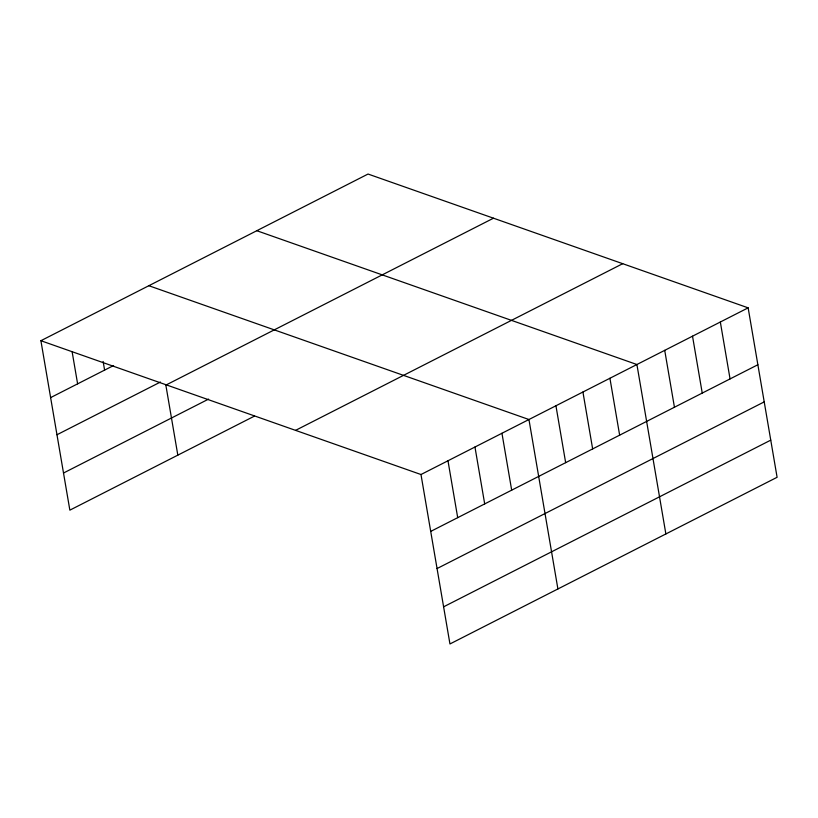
<?xml version="1.0" encoding="UTF-8"?>
<svg xmlns="http://www.w3.org/2000/svg" width="818" height="818" viewBox="0 0 818 818"><rect width="100%" height="100%" fill="white"/><g stroke="black" fill="none" stroke-linecap="round" stroke-linejoin="round"><path stroke-width="1.23" d="M40.9 340.717L368.049 174.04L748.143 307.844L777.1 477.283L449.951 643.96L420.984 474.522L40.9 340.717L69.857 510.156L254.296 416.188M50.624 397.609L113.6 365.523M56.974 434.747L160.43 382.037M166.33 384.869L493.479 218.202M63.518 473.019L208.59 399.102M295.554 430.37L622.713 263.693M420.984 474.522L748.143 307.844M430.708 531.414L757.867 364.746M437.057 568.551L764.216 401.883M443.601 606.823L770.75 440.145M256.821 230.717L636.905 364.521L665.872 533.95M148.856 285.717L528.949 419.522L557.907 588.95M720.331 322.016L730.055 378.908M692.519 336.188L702.243 393.08M664.717 350.349L674.441 407.241M609.921 378.264L619.645 435.166M582.927 392.016L592.651 448.908M555.933 405.769L565.657 462.661M501.955 433.274L511.679 490.166M474.961 447.017L484.696 503.919M447.978 460.769L457.702 517.661M165.747 384.532L177.823 455.145M103.129 361.454L104.602 370.114M72.117 351.699L77.618 383.857"/></g></svg>
